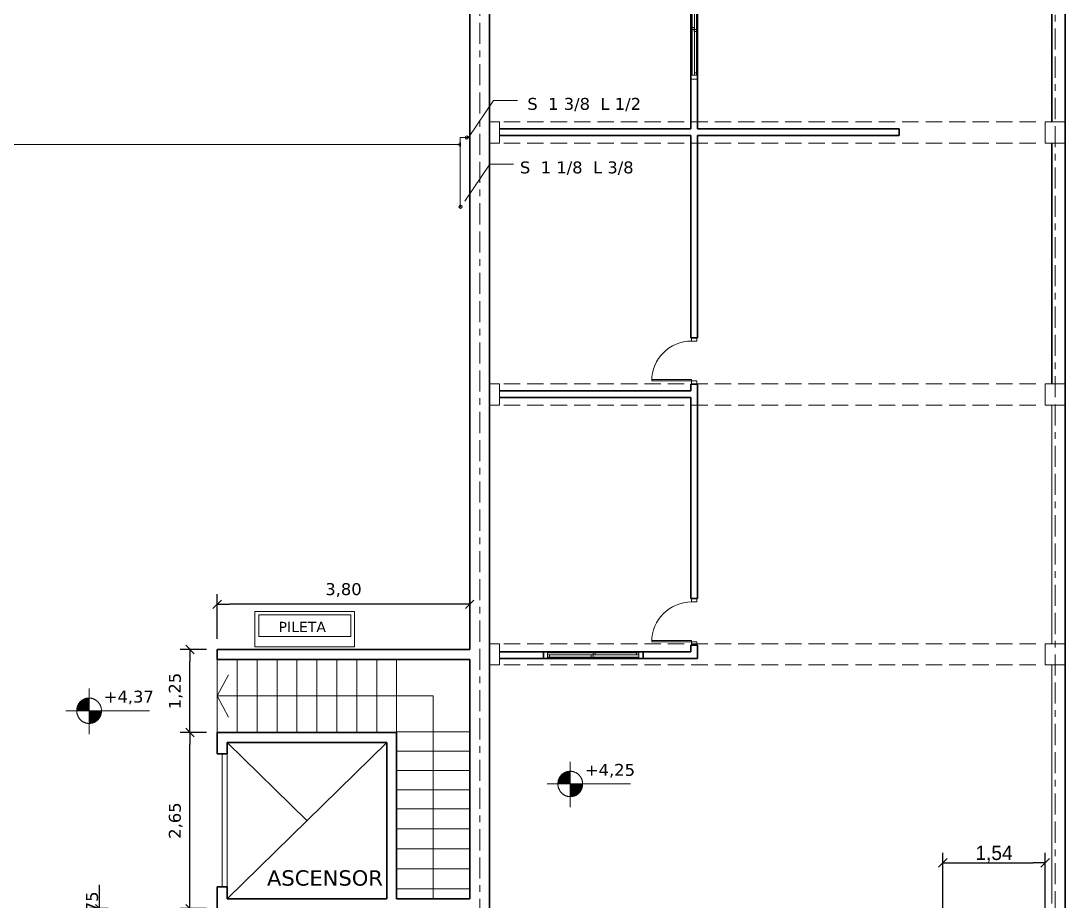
# Model space of a CAD drawing. Header units: metres. Extents: x -163 to 91, y -12 to 67.
# Drawn here: x -114.12 to -98.41, y 3.73 to 16.98 of the extents above; entities that cross this region are included whole.
import ezdxf

# ---------------------------------------------------------------- set-up
doc = ezdxf.new("R2010")
doc.units = ezdxf.units.M
doc.header["$LTSCALE"] = 0.508
doc.header["$PDMODE"] = 1
doc.header["$PDSIZE"] = -2
doc.linetypes.add('STYLE_02', pattern=[0.694425, 0.48607, -0.208355])
doc.linetypes.add('STYLE_07', pattern=[1.875, 0.625, -0.20828, 0.625, -0.20836, 0.06943, -0.13893])
doc.layers.get('0').update_dxf_attribs({"lineweight": 18})
for name, color, linetype, lineweight in [('10°C', 230, 'Continuous', 18), ('CARPINTERIA', 7, 'Continuous', 13), ('Dimension', 7, 'Continuous', 5), ('Muros', 7, 'Continuous', 35), ('None', 7, 'Continuous', 5), ('Zócalo', 7, 'Continuous', 9)]:
    doc.layers.add(name, color=color, linetype=linetype, lineweight=lineweight)
doc.styles.add('HoratioDBol', font='')
doc.styles.add('Verdana', font='verdana.ttf')
doc.styles.get('HoratioDBol').set_extended_font_data('HoratioDBol')
doc.dimstyles.new('personal', dxfattribs={"dimtxt": 0.214974, "dimasz": 0.179989, "dimexe": 0.15, "dimexo": 0.159, "dimgap": 0.001, "dimtad": 1, "dimzin": 3, "dimtxsty": 'HoratioDBol', "dimblk": 'VW_SLASH', "dimcen": 0, "dimdle": 0.001, "dimazin": 0, "dimtfac": 0.8, "dimtix": 1, "dimtmove": 0, "dimatfit": 0, "dimldrblk": 'VW_CONCAVEFILLED', "dimfxl": 0, "dimfrac": 2, "dimtolj": 1, "dimtzin": 3, "dimarcsym": 0})

# ---------------------------------------------------------------- blocks, each defined once
blk = doc.blocks.new('Group')
at = {"color": 0, "linetype": 'Continuous', "lineweight": 20}
blk.add_wipeout([(0.135, 0.461), (0.134, 0.463), (0.133, 0.464), (0.132, 0.465), (0.131, 0.467), (0.13, 0.468), (0.129, 0.469), (0.128, 0.47), (0.127, 0.472), (0.127, 0.473), (0.126, 0.474), (0.125, 0.475), (0.124, 0.476), (0.123, 0.478), (0.122, 0.479), (0.12, 0.48), (0.119, 0.481), (0.118, 0.482), (0.117, 0.483), (0.116, 0.484), (0.115, 0.485), (0.114, 0.487), (0.113, 0.488), (0.112, 0.489), (0.111, 0.49), (0.11, 0.491), (0.109, 0.492), (0.108, 0.493), (0.106, 0.494), (0.105, 0.495), (0.104, 0.496), (0.103, 0.497), (0.102, 0.498), (0.101, 0.499), (0.1, 0.5), (0.098, 0.501), (0.097, 0.502), (0.096, 0.503), (0.095, 0.504), (0.094, 0.504), (0.092, 0.505), (0.091, 0.506), (0.09, 0.507), (0.089, 0.508), (0.087, 0.509), (0.086, 0.51), (0.085, 0.511), (0.084, 0.511), (0.082, 0.512), (0.081, 0.513), (0.08, 0.514), (0.078, 0.515), (0.077, 0.515), (0.076, 0.516), (0.074, 0.517), (0.073, 0.518), (0.072, 0.518), (0.07, 0.519), (0.069, 0.52), (0.068, 0.521), (0.066, 0.521), (0.065, 0.522), (0.063, 0.523), (0.062, 0.523), (0.06, 0.524), (0.059, 0.525), (0.058, 0.525), (0.056, 0.526), (0.055, 0.527), (0.053, 0.527), (0.052, 0.528), (0.05, 0.528), (0.049, 0.529), (0.048, 0.529), (0.046, 0.53), (0.045, 0.53), (0.043, 0.531), (0.042, 0.531), (0.04, 0.532), (0.039, 0.532), (0.038, 0.533), (0.036, 0.533), (0.035, 0.534), (0.033, 0.534), (0.032, 0.535), (0.03, 0.535), (0.029, 0.535), (0.027, 0.536), (0.026, 0.536), (0.024, 0.536), (0.023, 0.537), (0.021, 0.537), (0.02, 0.537), (0.018, 0.538), (0.017, 0.538), (0.015, 0.538), (0.014, 0.538), (0.013, 0.539), (0.011, 0.539), (0.01, 0.539), (0.008, 0.539), (0.007, 0.54), (0.005, 0.54), (0.004, 0.54), (0.002, 0.54), (0.001, 0.54), (-0.001, 0.54), (-0.002, 0.54), (-0.004, 0.541), (-0.005, 0.541), (-0.007, 0.541), (-0.008, 0.541), (-0.01, 0.541), (-0.012, 0.541), (-0.013, 0.541), (-0.015, 0.541), (-0.016, 0.541), (-0.018, 0.541), (-0.019, 0.541), (-0.021, 0.541), (-0.022, 0.541), (-0.024, 0.541), (-0.025, 0.541), (-0.027, 0.541), (-0.028, 0.541), (-0.03, 0.54), (-0.031, 0.54), (-0.033, 0.54), (-0.035, 0.54), (-0.036, 0.54), (-0.038, 0.54), (-0.039, 0.539), (-0.041, 0.539), (-0.042, 0.539), (-0.044, 0.539), (-0.045, 0.539), (-0.047, 0.538), (-0.048, 0.538), (-0.05, 0.538), (-0.051, 0.538), (-0.053, 0.537), (-0.054, 0.537), (-0.056, 0.537), (-0.057, 0.536), (-0.059, 0.536), (-0.06, 0.536), (-0.062, 0.535), (-0.063, 0.535), (-0.065, 0.534), (-0.066, 0.534), (-0.067, 0.534), (-0.069, 0.533), (-0.07, 0.533), (-0.072, 0.532), (-0.073, 0.532), (-0.075, 0.531), (-0.076, 0.531), (-0.078, 0.53), (-0.079, 0.53), (-0.08, 0.529), (-0.082, 0.529), (-0.083, 0.528), (-0.085, 0.528), (-0.086, 0.527), (-0.087, 0.527), (-0.089, 0.526), (-0.09, 0.525), (-0.091, 0.525), (-0.093, 0.524), (-0.094, 0.524), (-0.096, 0.523), (-0.097, 0.522), (-0.098, 0.522), (-0.1, 0.521), (-0.101, 0.52), (-0.102, 0.519), (-0.104, 0.519), (-0.105, 0.518), (-0.106, 0.517), (-0.108, 0.516), (-0.109, 0.516), (-0.11, 0.515), (-0.112, 0.514), (-0.113, 0.513), (-0.114, 0.512), (-0.116, 0.512), (-0.117, 0.511), (-0.118, 0.51), (-0.119, 0.509), (-0.121, 0.508), (-0.122, 0.507), (-0.123, 0.506), (-0.124, 0.505), (-0.126, 0.505), (-0.127, 0.504), (-0.128, 0.503), (-0.129, 0.502), (-0.131, 0.501), (-0.132, 0.5), (-0.133, 0.499), (-0.134, 0.498), (-0.135, 0.497), (-0.137, 0.496), (-0.138, 0.495), (-0.139, 0.494), (-0.14, 0.493), (-0.141, 0.492), (-0.142, 0.491), (-0.144, 0.49), (-0.145, 0.489), (-0.146, 0.488), (-0.147, 0.486), (-0.148, 0.485), (-0.149, 0.484), (-0.15, 0.483), (-0.151, 0.482), (-0.152, 0.481), (-0.153, 0.48), (-0.154, 0.479), (-0.155, 0.478), (-0.156, 0.476), (-0.157, 0.475), (-0.158, 0.474), (-0.159, 0.473), (-0.16, 0.472), (-0.161, 0.471), (-0.162, 0.469), (-0.163, 0.468), (-0.164, 0.467), (-0.165, 0.466), (-0.166, 0.464), (-0.166, 0.463), (-0.167, 0.462), (-0.168, 0.461), (-0.169, 0.459), (-0.17, 0.458), (-0.171, 0.457), (-0.172, 0.456), (-0.172, 0.454), (-0.173, 0.453), (-0.174, 0.452), (-0.175, 0.45), (-0.176, 0.449), (-0.176, 0.448), (-0.177, 0.446), (-0.178, 0.445), (-0.179, 0.444), (-0.179, 0.442), (-0.18, 0.441), (-0.181, 0.439), (-0.181, 0.438), (-0.182, 0.437), (-0.183, 0.435), (-0.184, 0.434), (-0.184, 0.432), (-0.185, 0.431), (-0.185, 0.429), (-0.186, 0.428), (-0.187, 0.427), (-0.187, 0.425), (-0.188, 0.424), (-0.189, 0.422), (-0.189, 0.421), (-0.19, 0.419), (-0.19, 0.418), (-0.191, 0.416), (-0.191, 0.415), (-0.192, 0.413), (-0.192, 0.412), (-0.193, 0.41), (-0.193, 0.409), (-0.194, 0.407), (-0.194, 0.406), (-0.195, 0.404), (-0.195, 0.403), (-0.195, 0.401), (-0.196, 0.4), (-0.196, 0.398), (-0.197, 0.397), (-0.197, 0.395), (-0.197, 0.394), (-0.198, 0.392), (-0.198, 0.391), (-0.198, 0.389), (-0.199, 0.388), (-0.199, 0.386), (-0.199, 0.385), (-0.199, 0.383), (-0.2, 0.382), (-0.2, 0.38), (-0.2, 0.379), (-0.2, 0.377), (-0.2, 0.376), (-0.201, 0.374), (-0.201, 0.373), (-0.201, 0.371), (-0.201, 0.37), (-0.201, 0.368), (-0.201, 0.367), (-0.202, 0.365), (-0.202, 0.363), (-0.202, 0.362), (-0.202, 0.36), (-0.202, 0.359), (-0.202, 0.357), (-0.202, 0.356), (-0.202, 0.354), (-0.202, 0.353), (-0.202, 0.351), (-0.202, 0.349), (-0.202, 0.348), (-0.202, 0.346), (-0.202, 0.345), (-0.202, 0.343), (-0.202, 0.342), (-0.202, 0.34), (-0.202, 0.338), (-0.201, 0.337), (-0.201, 0.335), (-0.201, 0.334), (-0.201, 0.332), (-0.201, 0.33), (-0.201, 0.329), (-0.2, 0.327), (-0.2, 0.326), (-0.2, 0.324), (-0.2, 0.323), (-0.2, 0.321), (-0.199, 0.319), (-0.199, 0.318), (-0.199, 0.316), (-0.199, 0.315), (-0.198, 0.313), (-0.198, 0.312), (-0.198, 0.31), (-0.197, 0.309), (-0.197, 0.307), (-0.197, 0.306), (-0.196, 0.304), (-0.196, 0.303), (-0.196, 0.301), (-0.195, 0.3), (-0.195, 0.298), (-0.194, 0.297), (-0.194, 0.295), (-0.193, 0.294), (-0.193, 0.292), (-0.193, 0.291), (-0.192, 0.289), (-0.192, 0.288), (-0.191, 0.286), (-0.191, 0.285), (-0.19, 0.283), (-0.189, 0.282), (-0.189, 0.28), (-0.188, 0.279), (-0.188, 0.277), (-0.187, 0.276), (-0.187, 0.275), (-0.186, 0.273), (-0.185, 0.272), (-0.185, 0.27), (-0.184, 0.269), (-0.183, 0.268), (-0.183, 0.266), (-0.182, 0.265), (-0.181, 0.263), (-0.181, 0.262), (-0.18, 0.261), (-0.179, 0.259), (-0.179, 0.258), (-0.178, 0.256), (-0.177, 0.255), (-0.176, 0.254), (-0.175, 0.252), (-0.175, 0.251), (-0.174, 0.25), (-0.173, 0.248), (-0.172, 0.247), (-0.171, 0.246), (-0.171, 0.244), (-0.17, 0.243), (-0.169, 0.242), (-0.168, 0.24), (-0.167, 0.239), (-0.166, 0.238), (-0.165, 0.236), (-0.164, 0.235), (-0.163, 0.234), (-0.162, 0.233), (-0.161, 0.231), (-0.16, 0.23), (-0.159, 0.229), (-0.159, 0.228), (-0.158, 0.226), (-0.157, 0.225), (-0.156, 0.224), (-0.155, 0.223), (-0.154, 0.222), (-0.153, 0.22), (-0.151, 0.219), (-0.15, 0.218), (-0.149, 0.217), (-0.148, 0.216), (-0.147, 0.215), (-0.146, 0.214), (-0.145, 0.213), (-0.144, 0.212), (-0.143, 0.21), (-0.142, 0.209), (-0.141, 0.208), (-0.14, 0.207), (-0.139, 0.206), (-0.137, 0.205), (-0.136, 0.204), (-0.135, 0.203), (-0.134, 0.202), (-0.133, 0.201), (-0.132, 0.2), (-0.13, 0.199), (-0.129, 0.198), (-0.128, 0.197), (-0.127, 0.197), (-0.126, 0.196), (-0.124, 0.195), (-0.123, 0.194), (-0.122, 0.193), (-0.121, 0.192), (-0.12, 0.191), (-0.118, 0.19), (-0.117, 0.189), (-0.116, 0.189), (-0.114, 0.188), (-0.113, 0.187), (-0.112, 0.186), (-0.111, 0.185), (-0.109, 0.185), (-0.108, 0.184), (-0.107, 0.183), (-0.105, 0.182), (-0.104, 0.182), (-0.103, 0.181), (-0.101, 0.18), (-0.1, 0.179), (-0.099, 0.179), (-0.097, 0.178), (-0.096, 0.177), (-0.094, 0.177), (-0.093, 0.176), (-0.092, 0.175), (-0.09, 0.175), (-0.089, 0.174), (-0.087, 0.173), (-0.086, 0.173), (-0.085, 0.172), (-0.083, 0.172), (-0.082, 0.171), (-0.08, 0.171), (-0.079, 0.17), (-0.077, 0.17), (-0.076, 0.169), (-0.075, 0.169), (-0.073, 0.168), (-0.072, 0.168), (-0.07, 0.167), (-0.069, 0.167), (-0.067, 0.166), (-0.066, 0.166), (-0.064, 0.165), (-0.063, 0.165), (-0.062, 0.165), (-0.06, 0.164), (-0.059, 0.164), (-0.057, 0.164), (-0.056, 0.163), (-0.054, 0.163), (-0.053, 0.163), (-0.051, 0.162), (-0.05, 0.162), (-0.048, 0.162), (-0.047, 0.161), (-0.045, 0.161), (-0.044, 0.161), (-0.042, 0.161), (-0.041, 0.161), (-0.039, 0.16), (-0.038, 0.16), (-0.036, 0.16), (-0.035, 0.16), (-0.033, 0.16), (-0.032, 0.16), (-0.03, 0.16), (-0.029, 0.159), (-0.027, 0.159), (-0.026, 0.159), (-0.024, 0.159), (-0.023, 0.159), (-0.021, 0.159), (-0.02, 0.159), (-0.018, 0.159), (-0.017, 0.159), (-0.015, 0.159), (-0.014, 0.159), (-0.012, 0.159), (-0.011, 0.159), (-0.009, 0.159), (-0.008, 0.159), (-0.006, 0.159), (-0.005, 0.159), (-0.003, 0.16), (-0.002, 0.16), (0, 0.16), (0.002, 0.16), (0.003, 0.16), (0.005, 0.16), (0.006, 0.161), (0.008, 0.161), (0.009, 0.161), (0.011, 0.161), (0.012, 0.161), (0.014, 0.162), (0.015, 0.162), (0.017, 0.162), (0.018, 0.162), (0.02, 0.163), (0.021, 0.163), (0.023, 0.163), (0.024, 0.164), (0.026, 0.164), (0.027, 0.164), (0.029, 0.165), (0.03, 0.165), (0.032, 0.166), (0.033, 0.166), (0.034, 0.166), (0.036, 0.167), (0.037, 0.167), (0.039, 0.168), (0.04, 0.168), (0.042, 0.169), (0.043, 0.169), (0.045, 0.17), (0.046, 0.17), (0.047, 0.171), (0.049, 0.171), (0.05, 0.172), (0.052, 0.172), (0.053, 0.173), (0.054, 0.174), (0.056, 0.174), (0.057, 0.175), (0.058, 0.175), (0.06, 0.176), (0.061, 0.177), (0.063, 0.177), (0.064, 0.178), (0.065, 0.179), (0.067, 0.179), (0.068, 0.18), (0.069, 0.181), (0.071, 0.182), (0.072, 0.182), (0.073, 0.183), (0.075, 0.184), (0.076, 0.185), (0.077, 0.185), (0.079, 0.186), (0.08, 0.187), (0.081, 0.188), (0.083, 0.189), (0.084, 0.19), (0.085, 0.19), (0.086, 0.191), (0.088, 0.192), (0.089, 0.193), (0.09, 0.194), (0.091, 0.195), (0.093, 0.196), (0.094, 0.197), (0.095, 0.198), (0.096, 0.199), (0.098, 0.2), (0.099, 0.201), (0.1, 0.202), (0.101, 0.203), (0.103, 0.204), (0.104, 0.205), (0.105, 0.206), (0.106, 0.207), (0.107, 0.208), (0.108, 0.209), (0.109, 0.21), (0.111, 0.211), (0.112, 0.212), (0.113, 0.213), (0.114, 0.214), (0.115, 0.215), (0.116, 0.216), (0.117, 0.218), (0.118, 0.219), (0.119, 0.22), (0.12, 0.221), (0.121, 0.222), (0.122, 0.223), (0.123, 0.224), (0.124, 0.226), (0.125, 0.227), (0.126, 0.228), (0.127, 0.229), (0.128, 0.23), (0.129, 0.232), (0.13, 0.233), (0.131, 0.234), (0.132, 0.235), (0.133, 0.236), (0.134, 0.238), (0.135, 0.239), (0.135, 0.24), (0.136, 0.241), (0.137, 0.243), (0.138, 0.244), (0.139, 0.245), (0.14, 0.247), (0.14, 0.248), (0.141, 0.249), (0.142, 0.251), (0.143, 0.252), (0.144, 0.253), (0.144, 0.255), (0.145, 0.256), (0.146, 0.257), (0.147, 0.259), (0.147, 0.26), (0.148, 0.262), (0.149, 0.263), (0.15, 0.264), (0.15, 0.266), (0.151, 0.267), (0.152, 0.269), (0.152, 0.27), (0.153, 0.272), (0.154, 0.273), (0.154, 0.274), (0.155, 0.276), (0.156, 0.277), (0.156, 0.279), (0.157, 0.28), (0.157, 0.282), (0.158, 0.283), (0.158, 0.285), (0.159, 0.286), (0.159, 0.288), (0.16, 0.289), (0.16, 0.291), (0.161, 0.292), (0.161, 0.294), (0.162, 0.295), (0.162, 0.297), (0.163, 0.298), (0.163, 0.3), (0.164, 0.301), (0.164, 0.303), (0.164, 0.304), (0.165, 0.306), (0.165, 0.307), (0.165, 0.309), (0.166, 0.31), (0.166, 0.312), (0.166, 0.313), (0.167, 0.315), (0.167, 0.316), (0.167, 0.318), (0.168, 0.319), (0.168, 0.321), (0.168, 0.322), (0.168, 0.324), (0.168, 0.325), (0.169, 0.327), (0.169, 0.328), (0.169, 0.33), (0.169, 0.331), (0.169, 0.333), (0.169, 0.334), (0.169, 0.336), (0.17, 0.338), (0.17, 0.339), (0.17, 0.341), (0.17, 0.342), (0.17, 0.344), (0.17, 0.345), (0.17, 0.347), (0.17, 0.348), (0.17, 0.35), (0.17, 0.352), (0.17, 0.353), (0.17, 0.355), (0.17, 0.356), (0.17, 0.358), (0.17, 0.359), (0.17, 0.361), (0.17, 0.363), (0.169, 0.364), (0.169, 0.366), (0.169, 0.367), (0.169, 0.369), (0.169, 0.371), (0.169, 0.372), (0.168, 0.374), (0.168, 0.375), (0.168, 0.377), (0.168, 0.378), (0.168, 0.38), (0.167, 0.382), (0.167, 0.383), (0.167, 0.385), (0.167, 0.386), (0.166, 0.388), (0.166, 0.389), (0.166, 0.391), (0.165, 0.392), (0.165, 0.394), (0.165, 0.395), (0.164, 0.397), (0.164, 0.398), (0.164, 0.4), (0.163, 0.401), (0.163, 0.403), (0.162, 0.404), (0.162, 0.406), (0.161, 0.407), (0.161, 0.409), (0.161, 0.41), (0.16, 0.412), (0.16, 0.413), (0.159, 0.415), (0.159, 0.416), (0.158, 0.418), (0.157, 0.419), (0.157, 0.421), (0.156, 0.422), (0.156, 0.423), (0.155, 0.425), (0.155, 0.426), (0.154, 0.428), (0.153, 0.429), (0.153, 0.43), (0.152, 0.432), (0.151, 0.433), (0.151, 0.435), (0.15, 0.436), (0.149, 0.437), (0.149, 0.439), (0.148, 0.44), (0.147, 0.442), (0.147, 0.443), (0.146, 0.444), (0.145, 0.446), (0.144, 0.447), (0.143, 0.448), (0.143, 0.45), (0.142, 0.451), (0.141, 0.452), (0.14, 0.454), (0.139, 0.455), (0.139, 0.456), (0.138, 0.458), (0.137, 0.459), (0.136, 0.46)], dxfattribs=at).dxf.layer = 'None'
at = {"layer": 'None', "linetype": 'Continuous', "lineweight": 0}
for points in [[(-0.016, 0.35), (-0.016, 0.541), (-0.018, 0.541), (-0.019, 0.541), (-0.021, 0.541), (-0.022, 0.541), (-0.024, 0.541), (-0.025, 0.541), (-0.027, 0.541), (-0.028, 0.541), (-0.03, 0.54), (-0.031, 0.54), (-0.033, 0.54), (-0.035, 0.54), (-0.036, 0.54), (-0.038, 0.54), (-0.039, 0.54), (-0.041, 0.539), (-0.042, 0.539), (-0.044, 0.539), (-0.045, 0.539), (-0.047, 0.538), (-0.048, 0.538), (-0.05, 0.538), (-0.051, 0.538), (-0.053, 0.537), (-0.054, 0.537), (-0.055, 0.537), (-0.057, 0.536), (-0.058, 0.536), (-0.06, 0.536), (-0.061, 0.535), (-0.063, 0.535), (-0.064, 0.535), (-0.066, 0.534), (-0.067, 0.534), (-0.069, 0.533), (-0.07, 0.533), (-0.071, 0.532), (-0.073, 0.532), (-0.074, 0.532), (-0.076, 0.531), (-0.077, 0.531), (-0.079, 0.53), (-0.08, 0.529), (-0.081, 0.529), (-0.083, 0.528), (-0.084, 0.528), (-0.086, 0.527), (-0.087, 0.527), (-0.088, 0.526), (-0.09, 0.525), (-0.091, 0.525), (-0.093, 0.524), (-0.094, 0.524), (-0.095, 0.523), (-0.097, 0.522), (-0.098, 0.521), (-0.1, 0.521), (-0.101, 0.52), (-0.102, 0.519), (-0.104, 0.519), (-0.105, 0.518), (-0.106, 0.517), (-0.108, 0.516), (-0.109, 0.515), (-0.11, 0.515), (-0.112, 0.514), (-0.113, 0.513), (-0.114, 0.512), (-0.116, 0.511), (-0.117, 0.511), (-0.118, 0.51), (-0.119, 0.509), (-0.121, 0.508), (-0.122, 0.507), (-0.123, 0.506), (-0.124, 0.505), (-0.126, 0.504), (-0.127, 0.503), (-0.128, 0.503), (-0.129, 0.502), (-0.131, 0.501), (-0.132, 0.5), (-0.133, 0.499), (-0.134, 0.498), (-0.135, 0.497), (-0.136, 0.496), (-0.138, 0.495), (-0.139, 0.494), (-0.14, 0.493), (-0.141, 0.492), (-0.142, 0.491), (-0.143, 0.49), (-0.144, 0.488), (-0.145, 0.487), (-0.146, 0.486), (-0.147, 0.485), (-0.149, 0.484), (-0.15, 0.483), (-0.151, 0.482), (-0.152, 0.481), (-0.153, 0.48), (-0.154, 0.479), (-0.155, 0.477), (-0.156, 0.476), (-0.157, 0.475), (-0.158, 0.474), (-0.159, 0.473), (-0.16, 0.471), (-0.161, 0.47), (-0.162, 0.469), (-0.162, 0.468), (-0.163, 0.467), (-0.164, 0.465), (-0.165, 0.464), (-0.166, 0.463), (-0.167, 0.462), (-0.168, 0.46), (-0.169, 0.459), (-0.17, 0.458), (-0.17, 0.456), (-0.171, 0.455), (-0.172, 0.454), (-0.173, 0.452), (-0.174, 0.451), (-0.175, 0.45), (-0.175, 0.448), (-0.176, 0.447), (-0.177, 0.446), (-0.178, 0.444), (-0.179, 0.443), (-0.179, 0.441), (-0.18, 0.44), (-0.181, 0.439), (-0.181, 0.437), (-0.182, 0.436), (-0.183, 0.434), (-0.184, 0.433), (-0.184, 0.431), (-0.185, 0.43), (-0.185, 0.429), (-0.186, 0.427), (-0.187, 0.426), (-0.187, 0.424), (-0.188, 0.423), (-0.189, 0.421), (-0.189, 0.42), (-0.19, 0.419), (-0.19, 0.417), (-0.191, 0.416), (-0.191, 0.414), (-0.192, 0.413), (-0.192, 0.411), (-0.193, 0.41), (-0.193, 0.408), (-0.194, 0.407), (-0.194, 0.405), (-0.195, 0.404), (-0.195, 0.402), (-0.195, 0.401), (-0.196, 0.399), (-0.196, 0.398), (-0.197, 0.396), (-0.197, 0.395), (-0.197, 0.393), (-0.198, 0.392), (-0.198, 0.39), (-0.198, 0.389), (-0.198, 0.387), (-0.199, 0.386), (-0.199, 0.384), (-0.199, 0.383), (-0.2, 0.381), (-0.2, 0.38), (-0.2, 0.378), (-0.2, 0.377), (-0.2, 0.375), (-0.201, 0.374), (-0.201, 0.372), (-0.201, 0.37), (-0.201, 0.369), (-0.201, 0.367), (-0.201, 0.366), (-0.202, 0.364), (-0.202, 0.363), (-0.202, 0.361), (-0.202, 0.36), (-0.202, 0.358), (-0.202, 0.356), (-0.202, 0.355), (-0.202, 0.353), (-0.202, 0.352), (-0.202, 0.35)], [(-0.016, 0.35), (-0.016, 0.159), (-0.014, 0.159), (-0.013, 0.159), (-0.011, 0.159), (-0.01, 0.159), (-0.008, 0.159), (-0.007, 0.159), (-0.005, 0.159), (-0.004, 0.159), (-0.002, 0.16), (-0.001, 0.16), (0.001, 0.16), (0.003, 0.16), (0.004, 0.16), (0.006, 0.16), (0.007, 0.16), (0.009, 0.161), (0.01, 0.161), (0.012, 0.161), (0.013, 0.161), (0.015, 0.161), (0.016, 0.162), (0.018, 0.162), (0.019, 0.162), (0.021, 0.163), (0.022, 0.163), (0.023, 0.163), (0.025, 0.164), (0.026, 0.164), (0.028, 0.164), (0.029, 0.165), (0.031, 0.165), (0.032, 0.165), (0.034, 0.166), (0.035, 0.166), (0.037, 0.167), (0.038, 0.167), (0.039, 0.168), (0.041, 0.168), (0.042, 0.168), (0.044, 0.169), (0.045, 0.169), (0.047, 0.17), (0.048, 0.171), (0.049, 0.171), (0.051, 0.172), (0.052, 0.172), (0.054, 0.173), (0.055, 0.173), (0.056, 0.174), (0.058, 0.175), (0.059, 0.175), (0.061, 0.176), (0.062, 0.176), (0.063, 0.177), (0.065, 0.178), (0.066, 0.179), (0.068, 0.179), (0.069, 0.18), (0.07, 0.181), (0.072, 0.181), (0.073, 0.182), (0.074, 0.183), (0.076, 0.184), (0.077, 0.184), (0.078, 0.185), (0.08, 0.186), (0.081, 0.187), (0.082, 0.188), (0.084, 0.189), (0.085, 0.189), (0.086, 0.19), (0.087, 0.191), (0.089, 0.192), (0.09, 0.193), (0.091, 0.194), (0.092, 0.195), (0.094, 0.196), (0.095, 0.197), (0.096, 0.197), (0.097, 0.198), (0.099, 0.199), (0.1, 0.2), (0.101, 0.201), (0.102, 0.202), (0.103, 0.203), (0.104, 0.204), (0.106, 0.205), (0.107, 0.206), (0.108, 0.207), (0.109, 0.208), (0.11, 0.209), (0.111, 0.21), (0.112, 0.212), (0.113, 0.213), (0.114, 0.214), (0.116, 0.215), (0.117, 0.216), (0.118, 0.217), (0.119, 0.218), (0.12, 0.219), (0.121, 0.22), (0.122, 0.221), (0.123, 0.223), (0.124, 0.224), (0.125, 0.225), (0.126, 0.226), (0.127, 0.227), (0.128, 0.229), (0.129, 0.23), (0.13, 0.231), (0.13, 0.232), (0.131, 0.233), (0.132, 0.235), (0.133, 0.236), (0.134, 0.237), (0.135, 0.238), (0.136, 0.24), (0.137, 0.241), (0.138, 0.242), (0.138, 0.244), (0.139, 0.245), (0.14, 0.246), (0.141, 0.248), (0.142, 0.249), (0.143, 0.25), (0.143, 0.252), (0.144, 0.253), (0.145, 0.255), (0.146, 0.256), (0.147, 0.257), (0.147, 0.259), (0.148, 0.26), (0.149, 0.261), (0.149, 0.263), (0.15, 0.264), (0.151, 0.266), (0.152, 0.267), (0.152, 0.269), (0.153, 0.27), (0.153, 0.271), (0.154, 0.273), (0.155, 0.274), (0.155, 0.276), (0.156, 0.277), (0.157, 0.279), (0.157, 0.28), (0.158, 0.281), (0.158, 0.283), (0.159, 0.284), (0.159, 0.286), (0.16, 0.287), (0.16, 0.289), (0.161, 0.29), (0.161, 0.292), (0.162, 0.293), (0.162, 0.295), (0.163, 0.296), (0.163, 0.298), (0.163, 0.299), (0.164, 0.301), (0.164, 0.302), (0.165, 0.304), (0.165, 0.305), (0.165, 0.307), (0.166, 0.308), (0.166, 0.31), (0.166, 0.311), (0.166, 0.313), (0.167, 0.314), (0.167, 0.316), (0.167, 0.317), (0.168, 0.319), (0.168, 0.32), (0.168, 0.322), (0.168, 0.323), (0.168, 0.325), (0.169, 0.326), (0.169, 0.328), (0.169, 0.33), (0.169, 0.331), (0.169, 0.333), (0.169, 0.334), (0.17, 0.336), (0.17, 0.337), (0.17, 0.339), (0.17, 0.34), (0.17, 0.342), (0.17, 0.344), (0.17, 0.345), (0.17, 0.347), (0.17, 0.348), (0.17, 0.35)]]:
    blk.add_hatch(color=7, dxfattribs=at).paths.add_polyline_path(points)
at = {"layer": 'None', "color": 0, "linetype": 'Continuous', "lineweight": 20}
for p, q in [((-0.016, 0), (-0.016, 0.684)), ((-0.364, 0.35), (0.892, 0.35))]:
    blk.add_line(p, q, dxfattribs=at)
for points in [[(0.135, 0.461), (0.106, 0.503), (0.015, 0.545), (-0.084, 0.535), (-0.165, 0.476), (-0.206, 0.383), (-0.196, 0.281), (-0.138, 0.197), (-0.048, 0.155), (0.051, 0.165), (0.132, 0.225), (0.174, 0.318), (0.164, 0.42), (0.135, 0.461)], [(-0.016, 0.541), (-0.066, 0.541), (-0.152, 0.49), (-0.202, 0.401), (-0.202, 0.35)], [(-0.016, 0.159), (0.034, 0.159), (0.12, 0.21), (0.17, 0.299), (0.17, 0.35)]]:
    blk.add_open_spline(points, degree=2, dxfattribs=at)
blk = doc.blocks.new('nivel')
at = {"layer": 'None', "color": 0}
blk.add_blockref('Group', (0, 0), dxfattribs=at)
blk = doc.blocks.new('VW_SLASH')
at = {"color": 0, "linetype": 'ByBlock', "lineweight": -2}
blk.add_line((0, 0), (-1, 0), dxfattribs=at)
at = {"layer": 'Zócalo', "color": 0}
blk.add_lwpolyline([(0.354, 0.354), (-0.354, -0.354)], dxfattribs=at)
blk = doc.blocks.new('*D287')
at = {"layer": 'Defpoints', "color": 0, "lineweight": 0, "transparency": 16777216}
for p in [(-112.939, 3.62), (-112.65, 3.62), (-112.879, 2.87)]:
    blk.add_point(p, dxfattribs=at)
at = {"layer": 'Dimension', "color": 0, "lineweight": -2, "transparency": 16777216}
for p, q in [((-112.939, 3.8), (-112.939, 3.98)), ((-112.809, 3.62), (-113.089, 3.62)), ((-112.939, 2.87), (-112.939, 3.62)), ((-113.038, 2.87), (-113.089, 2.87)), ((-112.939, 2.69), (-112.939, 2.51))]:
    blk.add_line(p, q, dxfattribs=at)
at = {"layer": 'Dimension', "color": 0, "lineweight": -2, "transparency": 16777216, "xscale": 0.179989013671875, "yscale": 0.179989013671875, "zscale": 0.179989013671875}
for p, rotation in [((-112.939, 3.62), 270), ((-112.939, 2.87), 90)]:
    blk.add_blockref('VW_SLASH', p, dxfattribs=dict(at, rotation=rotation))
at = {"layer": 'Dimension', "color": 0, "transparency": 16777216, "insert": (-113.039, 3.605), "char_height": 0.1794, "attachment_point": 5, "rotation": 90, "style": 'Verdana'}
blk.add_mtext('\\A1;0,75', dxfattribs=at)
blk = doc.blocks.new('VW_CONCAVEFILLED')
at = {"linetype": 'ByBlock', "lineweight": 0}
blk.add_hatch(color=0, dxfattribs=at).paths.add_polyline_path([(-1.111, 0.298), (-1.079, 0.28), (-1.046, 0.263), (-1.013, 0.247), (-0.98, 0.231), (-0.947, 0.216), (-0.914, 0.201), (-0.88, 0.187), (-0.847, 0.173), (-0.813, 0.16), (-0.779, 0.147), (-0.745, 0.135), (-0.711, 0.123), (-0.677, 0.112), (-0.643, 0.101), (-0.608, 0.091), (-0.574, 0.082), (-0.539, 0.073), (-0.504, 0.064), (-0.469, 0.056), (-0.434, 0.049), (-0.398, 0.042), (-0.363, 0.035), (-0.327, 0.029), (-0.291, 0.024), (-0.255, 0.019), (-0.219, 0.015), (-0.183, 0.011), (-0.147, 0.008), (-0.11, 0.005), (-0.074, 0.003), (-0.037, 0.001), (0, 0), (-0.037, -0.001), (-0.074, -0.003), (-0.11, -0.005), (-0.147, -0.008), (-0.183, -0.011), (-0.219, -0.015), (-0.255, -0.019), (-0.291, -0.024), (-0.327, -0.029), (-0.363, -0.035), (-0.398, -0.042), (-0.434, -0.049), (-0.469, -0.056), (-0.504, -0.064), (-0.539, -0.073), (-0.574, -0.082), (-0.608, -0.091), (-0.643, -0.101), (-0.677, -0.112), (-0.711, -0.123), (-0.745, -0.135), (-0.779, -0.147), (-0.813, -0.16), (-0.847, -0.173), (-0.88, -0.187), (-0.914, -0.201), (-0.947, -0.216), (-0.98, -0.231), (-1.013, -0.247), (-1.046, -0.263), (-1.079, -0.28), (-1.111, -0.298), (-1.097, -0.282), (-1.085, -0.267), (-1.072, -0.25), (-1.061, -0.233), (-1.051, -0.215), (-1.041, -0.197), (-1.032, -0.179), (-1.024, -0.16), (-1.017, -0.141), (-1.011, -0.121), (-1.006, -0.101), (-1.001, -0.081), (-0.998, -0.061), (-0.996, -0.041), (-0.994, -0.02), (-0.994, 0), (-0.994, 0.02), (-0.996, 0.041), (-0.998, 0.061), (-1.001, 0.081), (-1.006, 0.101), (-1.011, 0.121), (-1.017, 0.141), (-1.024, 0.16), (-1.032, 0.179), (-1.041, 0.197), (-1.051, 0.215), (-1.061, 0.233), (-1.072, 0.25), (-1.085, 0.267), (-1.097, 0.282)])
at = {"layer": 'Zócalo', "color": 0}
blk.add_lwpolyline([(-1.111, 0.298), (-1.079, 0.28), (-1.046, 0.263), (-1.013, 0.247), (-0.98, 0.231), (-0.947, 0.216), (-0.914, 0.201), (-0.88, 0.187), (-0.847, 0.173), (-0.813, 0.16), (-0.779, 0.147), (-0.745, 0.135), (-0.711, 0.123), (-0.677, 0.112), (-0.643, 0.101), (-0.608, 0.091), (-0.574, 0.082), (-0.539, 0.073), (-0.504, 0.064), (-0.469, 0.056), (-0.434, 0.049), (-0.398, 0.042), (-0.363, 0.035), (-0.327, 0.029), (-0.291, 0.024), (-0.255, 0.019), (-0.219, 0.015), (-0.183, 0.011), (-0.147, 0.008), (-0.11, 0.005), (-0.074, 0.003), (-0.037, 0.001), (0, 0), (-0.037, -0.001), (-0.074, -0.003), (-0.11, -0.005), (-0.147, -0.008), (-0.183, -0.011), (-0.219, -0.015), (-0.255, -0.019), (-0.291, -0.024), (-0.327, -0.029), (-0.363, -0.035), (-0.398, -0.042), (-0.434, -0.049), (-0.469, -0.056), (-0.504, -0.064), (-0.539, -0.073), (-0.574, -0.082), (-0.608, -0.091), (-0.643, -0.101), (-0.677, -0.112), (-0.711, -0.123), (-0.745, -0.135), (-0.779, -0.147), (-0.813, -0.16), (-0.847, -0.173), (-0.88, -0.187), (-0.914, -0.201), (-0.947, -0.216), (-0.98, -0.231), (-1.013, -0.247), (-1.046, -0.263), (-1.079, -0.28), (-1.111, -0.298), (-1.097, -0.282), (-1.085, -0.267), (-1.072, -0.25), (-1.061, -0.233), (-1.051, -0.215), (-1.041, -0.197), (-1.032, -0.179), (-1.024, -0.16), (-1.017, -0.141), (-1.011, -0.121), (-1.006, -0.101), (-1.001, -0.081), (-0.998, -0.061), (-0.996, -0.041), (-0.994, -0.02), (-0.994, 0), (-0.994, 0.02), (-0.996, 0.041), (-0.998, 0.061), (-1.001, 0.081), (-1.006, 0.101), (-1.011, 0.121), (-1.017, 0.141), (-1.024, 0.16), (-1.032, 0.179), (-1.041, 0.197), (-1.051, 0.215), (-1.061, 0.233), (-1.072, 0.25), (-1.085, 0.267), (-1.097, 0.282)], close=True, dxfattribs=at)
blk = doc.blocks.new('*D296')
at = {"layer": 'Defpoints', "color": 0, "lineweight": 0, "transparency": 16777216}
for p in [(-111.579, 6.27), (-111.169, 6.27), (-111.169, 3.62)]:
    blk.add_point(p, dxfattribs=at)
at = {"layer": 'Dimension', "color": 0, "lineweight": -2, "transparency": 16777216}
for p, q in [((-111.328, 6.27), (-111.729, 6.27)), ((-111.579, 3.8), (-111.579, 6.09)), ((-111.328, 3.62), (-111.729, 3.62))]:
    blk.add_line(p, q, dxfattribs=at)
at = {"layer": 'Dimension', "color": 0, "lineweight": -2, "transparency": 16777216, "xscale": 0.179989013671875, "yscale": 0.179989013671875, "zscale": 0.179989013671875}
for p, rotation in [((-111.579, 6.27), 90), ((-111.579, 3.62), 270)]:
    blk.add_blockref('VW_SLASH', p, dxfattribs=dict(at, rotation=rotation))
at = {"layer": 'Dimension', "color": 0, "transparency": 16777216, "insert": (-111.793, 4.945), "char_height": 0.1794, "attachment_point": 5, "rotation": 90, "style": 'Verdana'}
blk.add_mtext('\\A1;2,65', dxfattribs=at)
blk = doc.blocks.new('*D297')
at = {"layer": 'Defpoints', "color": 0, "lineweight": 0, "transparency": 16777216}
for p in [(-111.169, 8.2), (-111.169, 7.52), (-107.369, 7.52)]:
    blk.add_point(p, dxfattribs=at)
at = {"layer": 'Dimension', "color": 0, "lineweight": -2, "transparency": 16777216}
for p, q in [((-111.169, 7.679), (-111.169, 8.35)), ((-107.369, 7.679), (-107.369, 8.35)), ((-107.549, 8.2), (-110.989, 8.2))]:
    blk.add_line(p, q, dxfattribs=at)
at = {"layer": 'Dimension', "color": 0, "lineweight": -2, "transparency": 16777216, "xscale": 0.179989013671875, "yscale": 0.179989013671875, "zscale": 0.179989013671875, "rotation": 180}
blk.add_blockref('VW_SLASH', (-111.169, 8.2), dxfattribs=at)
at = {"layer": 'Dimension', "color": 0, "lineweight": -2, "transparency": 16777216, "xscale": 0.179989013671875, "yscale": 0.179989013671875, "zscale": 0.179989013671875}
blk.add_blockref('VW_SLASH', (-107.369, 8.2), dxfattribs=at)
at = {"layer": 'Dimension', "color": 0, "transparency": 16777216, "insert": (-109.269, 8.414), "char_height": 0.1794, "attachment_point": 5, "style": 'Verdana'}
blk.add_mtext('\\A1;3,80', dxfattribs=at)
blk = doc.blocks.new('*D298')
at = {"layer": 'Defpoints', "color": 0, "lineweight": 0, "transparency": 16777216}
for p in [(-111.579, 7.52), (-111.169, 7.52), (-111.169, 6.27)]:
    blk.add_point(p, dxfattribs=at)
at = {"layer": 'Dimension', "color": 0, "lineweight": -2, "transparency": 16777216}
for p, q in [((-111.328, 7.52), (-111.729, 7.52)), ((-111.579, 6.45), (-111.579, 7.34)), ((-111.328, 6.27), (-111.729, 6.27))]:
    blk.add_line(p, q, dxfattribs=at)
at = {"layer": 'Dimension', "color": 0, "lineweight": -2, "transparency": 16777216, "xscale": 0.179989013671875, "yscale": 0.179989013671875, "zscale": 0.179989013671875}
for p, rotation in [((-111.579, 7.52), 90), ((-111.579, 6.27), 270)]:
    blk.add_blockref('VW_SLASH', p, dxfattribs=dict(at, rotation=rotation))
at = {"layer": 'Dimension', "color": 0, "transparency": 16777216, "insert": (-111.793, 6.895), "char_height": 0.1794, "attachment_point": 5, "rotation": 90, "style": 'Verdana'}
blk.add_mtext('\\A1;1,25', dxfattribs=at)
blk = doc.blocks.new('V 1.50')
at = {"layer": 'CARPINTERIA', "color": 0}
for p, q in [((-0.686, 0.029), (0.689, 0.029)), ((-0.685, 0.047), (0.689, 0.047)), ((-0.655, -0.004), (-0.655, 0.029)), ((-0.686, -0.004), (0.689, -0.004)), ((-0.686, -0.036), (0.689, -0.036)), ((-0.685, -0.053), (0.689, -0.053)), ((0.655, -0.003), (0.655, -0.036))]:
    blk.add_line(p, q, dxfattribs=at)
at = {"layer": 'CARPINTERIA', "color": 0, "flags": 128}
for points in [[(-0.686, 0.047), (-0.749, 0.047), (-0.749, -0.053), (-0.686, -0.053)], [(-0.031, 0.029), (0, 0.029), (0, -0.003), (-0.031, -0.003)], [(0.751, 0.047), (0.689, 0.047), (0.689, -0.053), (0.751, -0.053)], [(0, -0.003), (0.031, -0.003), (0.031, -0.036), (0, -0.036)]]:
    blk.add_lwpolyline(points, close=True, dxfattribs=at)
blk = doc.blocks.new('p4 (0.70 (2D)')
at = {"layer": 'CARPINTERIA', "color": 0, "flags": 128}
for points in [[(0.28, 0.64), (0.3, 0.64), (0.3, 0.04), (0.28, 0.04)], [(-0.3, 0.04), (-0.3, -0.04), (-0.35, -0.04), (-0.35, 0.04)], [(0.3, 0.04), (0.3, -0.04), (0.35, -0.04), (0.35, 0.04)]]:
    blk.add_lwpolyline(points, close=True, dxfattribs=at)
at = {"layer": 'CARPINTERIA', "color": 0}
blk.add_arc((0.3, 0.041), 0.6, 90, 180, dxfattribs=at)
blk = doc.blocks.new('*D350')
at = {"layer": 'Defpoints', "color": 0, "lineweight": 0, "transparency": 16777216}
for p in [(-98.709, 4.31), (-100.249, 3.377), (-98.709, 3.377)]:
    blk.add_point(p, dxfattribs=at)
at = {"layer": 'Dimension', "color": 0, "lineweight": -2, "transparency": 16777216}
for p, q in [((-100.249, 3.536), (-100.249, 4.46)), ((-98.709, 3.536), (-98.709, 4.46)), ((-100.069, 4.31), (-98.889, 4.31))]:
    blk.add_line(p, q, dxfattribs=at)
at = {"layer": 'Dimension', "color": 0, "lineweight": -2, "transparency": 16777216, "xscale": 0.179989013671875, "yscale": 0.179989013671875, "zscale": 0.179989013671875, "rotation": 180}
blk.add_blockref('VW_SLASH', (-100.249, 4.31), dxfattribs=at)
at = {"layer": 'Dimension', "color": 0, "lineweight": -2, "transparency": 16777216, "xscale": 0.179989013671875, "yscale": 0.179989013671875, "zscale": 0.179989013671875}
blk.add_blockref('VW_SLASH', (-98.709, 4.31), dxfattribs=at)
at = {"layer": 'Dimension', "color": 0, "lineweight": 5, "transparency": 16777216, "insert": (-99.479, 4.439), "char_height": 0.215, "attachment_point": 5, "style": 'HoratioDBol'}
blk.add_mtext('\\A1;1,54', dxfattribs=at)

msp = doc.modelspace()

# ---------------------------------------------------------------- hatches: boundary and pattern name
at = {"layer": '10°C', "linetype": 'Continuous', "lineweight": 0}
h = msp.add_hatch(color=256, dxfattribs=at)
h.dxf.hatch_style = 1
h.paths.add_polyline_path([(-107.519, 15.126), (-107.547, 15.126), (-107.547, 15.12), (-107.519, 15.12)])
h.paths.add_polyline_path([(-107.519, 15.12), (-107.547, 15.12), (-107.547, 15.115), (-107.519, 15.115)])
h.paths.add_polyline_path([(-107.513, 15.126), (-107.519, 15.126), (-107.519, 15.12), (-107.513, 15.12)])
h.paths.add_polyline_path([(-107.508, 15.126), (-107.513, 15.126), (-107.513, 15.12), (-107.513, 15.115), (-107.508, 15.115)])
h.paths.add_polyline_path([(-107.508, 15.151), (-107.513, 15.151), (-107.513, 15.126), (-107.508, 15.126)])
h.paths.add_polyline_path([(-107.513, 15.151), (-107.519, 15.151), (-107.519, 15.126), (-107.513, 15.126)])
h.paths.add_polyline_path([(-107.513, 15.12), (-107.519, 15.12), (-107.519, 15.115), (-107.513, 15.115)])
h.paths.add_polyline_path([(-107.513, 15.115), (-107.519, 15.115), (-107.519, 15.089), (-107.513, 15.089)])
h.paths.add_polyline_path([(-107.508, 15.115), (-107.513, 15.115), (-107.513, 15.089), (-107.508, 15.089)])

# ---------------------------------------------------------------- linework, layer by layer
for p, q in [((-107.012, 15.78), (-106.652, 15.78)), ((-124.338, 15.12), (-107.513, 15.12)), ((-107.513, 14.183), (-107.513, 15.222)), ((-107.513, 15.222), (-107.389, 15.222)), ((-107.068, 14.824), (-106.708, 14.824))]:
    msp.add_line(p, q, dxfattribs=at)
for points in [[(-107.389, 15.222), (-107.012, 15.78)], [(-107.445, 14.266), (-107.068, 14.824)]]:
    msp.add_lwpolyline(points, dxfattribs=at)
for points in [[(-107.508, 15.126), (-107.547, 15.126), (-107.547, 15.115), (-107.508, 15.115)], [(-107.519, 15.151), (-107.508, 15.151), (-107.508, 15.089), (-107.519, 15.089)]]:
    msp.add_lwpolyline(points, close=True, dxfattribs=at)
for centre, radius in [((-107.414, 15.222), 0.025), ((-107.414, 15.222), 0.00613), ((-107.507, 14.183), 0.025), ((-107.507, 14.183), 0.00613)]:
    msp.add_circle(centre, radius, dxfattribs=at)
at = {"layer": 'Muros'}
for p, q in [((-98.409, 43.91), (-98.409, -2.214)), ((-107.369, 43.61), (-107.369, 7.52)), ((-107.369, 16.417), (-107.369, 43.61)), ((-107.069, 43.61), (-107.069, -3.956)), ((-98.609, 19.058), (-98.609, 15.46)), ((-104.039, 18.358), (-104.039, 15.355)), ((-103.939, 18.358), (-103.939, 15.355)), ((-106.919, 15.355), (-104.039, 15.355)), ((-106.919, 15.255), (-104.039, 15.255)), ((-104.039, 15.255), (-104.039, 12.211)), ((-103.939, 15.255), (-103.939, 12.211)), ((-98.609, 15.14), (-98.609, 11.517)), ((-104.039, 12.211), (-103.939, 12.211)), ((-104.039, 11.511), (-104.039, 11.411)), ((-104.039, 11.511), (-103.939, 11.511)), ((-103.939, 11.511), (-103.939, 8.285)), ((-106.919, 11.411), (-104.039, 11.411)), ((-106.919, 11.311), (-104.039, 11.311)), ((-104.039, 11.311), (-104.039, 8.285)), ((-104.039, 8.285), (-103.939, 8.285)), ((-104.039, 7.585), (-104.039, 7.485)), ((-104.039, 7.585), (-103.939, 7.585)), ((-103.939, 7.585), (-103.939, 7.385)), ((-111.169, 7.52), (-111.169, 7.37)), ((-107.369, 7.52), (-111.169, 7.52)), ((-106.919, 7.485), (-104.039, 7.485)), ((-106.261, 7.485), (-106.261, 7.385)), ((-104.761, 7.485), (-104.761, 7.385)), ((-107.369, 7.37), (-111.169, 7.37)), ((-107.369, 7.37), (-107.369, 3.77)), ((-106.919, 7.385), (-103.939, 7.385)), ((-111.169, 5.95), (-111.169, 6.27)), ((-111.169, 6.27), (-108.469, 6.27)), ((-108.469, 6.27), (-108.469, 3.77)), ((-111.019, 5.95), (-111.019, 6.12)), ((-111.019, 6.12), (-108.619, 6.12)), ((-108.619, 6.12), (-108.619, 3.77)), ((-111.019, 5.95), (-111.169, 5.95)), ((-111.019, 3.95), (-111.169, 3.95)), ((-111.169, 3.62), (-111.169, 3.95)), ((-111.019, 3.77), (-111.019, 3.95)), ((-108.619, 3.77), (-111.019, 3.77)), ((-107.369, 3.77), (-108.469, 3.77))]:
    msp.add_line(p, q, dxfattribs=at)
at = {"layer": 'Muros', "color": 253, "linetype": 'STYLE_02', "lineweight": 5}
for p, q in [((-106.857, 15.46), (-98.757, 15.46)), ((-106.857, 15.14), (-98.757, 15.14)), ((-106.857, 11.517), (-98.757, 11.517)), ((-106.857, 11.197), (-98.757, 11.197)), ((-106.857, 7.607), (-98.757, 7.607)), ((-106.857, 7.287), (-98.757, 7.287))]:
    msp.add_line(p, q, dxfattribs=at)
at = {"layer": 'Muros', "linetype": 'Continuous'}
for p, q in [((-103.939, 15.355), (-100.908, 15.355)), ((-103.939, 15.255), (-100.908, 15.255)), ((-100.908, 15.255), (-100.908, 15.355))]:
    msp.add_line(p, q, dxfattribs=at)
at = {"layer": 'Muros', "lineweight": 5}
for p, q in [((-98.609, 11.197), (-98.609, 7.607)), ((-98.609, 7.287), (-98.609, 3.697))]:
    msp.add_line(p, q, dxfattribs=at)
at = {"layer": 'Muros', "linetype": 'Continuous', "lineweight": 0}
for points in [[(-107.069, 15.14), (-106.919, 15.14), (-106.919, 15.46), (-107.069, 15.46)], [(-98.409, 15.14), (-98.709, 15.14), (-98.709, 15.46), (-98.409, 15.46)], [(-107.069, 11.197), (-106.919, 11.197), (-106.919, 11.517), (-107.069, 11.517)], [(-98.409, 11.197), (-98.709, 11.197), (-98.709, 11.517), (-98.409, 11.517)], [(-107.069, 7.287), (-106.919, 7.287), (-106.919, 7.607), (-107.069, 7.607)], [(-98.409, 7.287), (-98.709, 7.287), (-98.709, 7.607), (-98.409, 7.607)]]:
    msp.add_lwpolyline(points, close=True, dxfattribs=at)
at = {"layer": 'None', "color": 7, "linetype": 'STYLE_07', "lineweight": 5}
for p, q in [((-107.219, -4.3), (-107.219, 44.36)), ((-98.559, -2.715), (-98.559, 44.36))]:
    msp.add_line(p, q, dxfattribs=at)
at = {"layer": 'None', "color": 7, "linetype": 'Continuous', "lineweight": 5}
for p, q in [((-111.169, 6.27), (-111.169, 7.37)), ((-110.869, 6.27), (-110.869, 7.37)), ((-110.569, 6.27), (-110.569, 7.37)), ((-110.269, 6.27), (-110.269, 7.37)), ((-109.969, 6.27), (-109.969, 7.37)), ((-109.669, 6.27), (-109.669, 7.37)), ((-109.369, 6.27), (-109.369, 7.37)), ((-109.069, 6.27), (-109.069, 7.37)), ((-108.769, 6.27), (-108.769, 7.37)), ((-108.469, 6.27), (-108.469, 7.37)), ((-108.469, 6.28), (-107.369, 6.28)), ((-111.019, 3.77), (-108.619, 6.12)), ((-111.019, 6.12), (-109.819, 4.945)), ((-108.469, 5.99), (-107.369, 5.99)), ((-108.469, 5.7), (-107.369, 5.7)), ((-108.469, 5.41), (-107.369, 5.41)), ((-108.469, 5.12), (-107.369, 5.12)), ((-108.469, 4.82), (-107.369, 4.82)), ((-108.469, 4.52), (-107.369, 4.52)), ((-108.469, 4.22), (-107.369, 4.22)), ((-108.469, 3.92), (-107.369, 3.92))]:
    msp.add_line(p, q, dxfattribs=at)
at = {"layer": 'None', "color": 253, "linetype": 'Continuous', "lineweight": 5}
for p, q in [((-111.169, 6.82), (-110.999, 7.14)), ((-111.169, 6.82), (-110.999, 6.5)), ((-107.919, 6.82), (-111.161, 6.82)), ((-107.919, 3.77), (-107.919, 6.82))]:
    msp.add_line(p, q, dxfattribs=at)
at = {"layer": 'None', "color": 7, "linetype": 'Continuous', "lineweight": 5}
for points in [[(-110.601, 8.09), (-109.101, 8.09), (-109.101, 7.56), (-110.601, 7.56)], [(-110.543, 8.04), (-109.159, 8.04), (-109.159, 7.716), (-110.543, 7.716)], [(-111.094, 5.95), (-111.019, 5.95), (-111.019, 3.95), (-111.094, 3.95)]]:
    msp.add_lwpolyline(points, close=True, dxfattribs=at)

# ---------------------------------------------------------------- block references
at = {"layer": 'Muros', "color": 7, "xscale": -1}
for name, p, rotation in [('V 1.50', (-103.992, 16.851), 90), ('p4 (0.70 (2D)', (-103.989, 11.861), 90), ('p4 (0.70 (2D)', (-103.989, 7.935), 90), ('V 1.50', (-105.512, 7.435), 180)]:
    msp.add_blockref(name, p, dxfattribs=dict(at, rotation=rotation))
at = {"layer": 'None', "color": 7}
for p in [(-113.081, 6.248), (-105.84, 5.146)]:
    msp.add_blockref('nivel', p, dxfattribs=at)

# ---------------------------------------------------------------- texts
at = {"layer": '10°C', "linetype": 'Continuous', "lineweight": 0, "char_height": 0.17942, "attachment_point": 1, "line_spacing_factor": 1.003239, "style": 'Verdana'}
for s, insert in [('\\A1;S  1 3/8  L 1/2', (-106.502, 15.82)), ('\\A1;S  1 {\\H1x;1/8 } L 3/8', (-106.614, 14.864))]:
    msp.add_mtext(s, dxfattribs=dict(at, insert=insert))
at = {"layer": 'None', "color": 7, "attachment_point": 1, "line_spacing_factor": 1.003239, "style": 'Verdana'}
for s, insert, char_height in [('PILETA', (-110.246, 7.936), 0.1538), ('ASCENSOR', (-110.42, 4.197), 0.2307)]:
    msp.add_mtext(s, dxfattribs=dict(at, insert=insert, char_height=char_height))

# ---------------------------------------------------------------- dimensions: what is measured, and where the dimension line sits
at = {"layer": 'Dimension'}
dim = msp.add_linear_dim(base=(-111.169, 8.2), p1=(-107.369, 7.52), p2=(-111.169, 7.52), dimstyle='personal', override={"dimtxt": 0.179421, "dimgap": 0.1, "dimpost": '<>', "dimtxsty": 'Verdana', "dimtmove": 2}, dxfattribs=at)
dim.commit()
dim.dimension.update_dxf_attribs({"geometry": '*D297', "text_midpoint": (-109.269, 8.414)})
for base, p1, p2, picture, middle in [((-111.579, 7.52), (-111.169, 6.27), (-111.169, 7.52), '*D298', (-111.793, 6.895)), ((-111.579, 6.27), (-111.169, 3.62), (-111.169, 6.27), '*D296', (-111.793, 4.945))]:
    dim = msp.add_linear_dim(base=base, p1=p1, p2=p2, angle=270, dimstyle='personal', override={"dimtxt": 0.179421, "dimgap": 0.1, "dimpost": '<>', "dimtxsty": 'Verdana', "dimtmove": 2}, dxfattribs=at)
    dim.commit()
    dim.dimension.update_dxf_attribs({"geometry": picture, "text_midpoint": middle})
at = {"layer": 'Dimension', "lineweight": 5}
dim = msp.add_linear_dim(base=(-98.709, 4.31), p1=(-100.249, 3.377), p2=(-98.709, 3.377), dimstyle='personal', override={"dimpost": '<>'}, dxfattribs=at)
dim.commit()
dim.dimension.update_dxf_attribs({"geometry": '*D350', "text_midpoint": (-99.479, 4.439)})
at = {"layer": 'Dimension'}
dim = msp.add_linear_dim(base=(-112.939, 3.62), p1=(-112.879, 2.87), p2=(-112.65, 3.62), angle=270, dimstyle='personal', override={"dimtxt": 0.179421, "dimgap": 0.1, "dimpost": '<>', "dimtxsty": 'Verdana', "dimtmove": 2}, dxfattribs=at)
dim.commit()
dim.dimension.update_dxf_attribs({"geometry": '*D287', "text_midpoint": (-113.039, 3.605), "dimtype": 160})

# ---------------------------------------------------------------- next in the draw order: texts
at = {"layer": 'None', "color": 7, "char_height": 0.1794, "attachment_point": 1, "line_spacing_factor": 1.003239, "style": 'Verdana'}
for s, insert in [(' +4,37', (-112.955, 6.9)), (' +4,25', (-105.714, 5.798))]:
    msp.add_mtext(s, dxfattribs=dict(at, insert=insert))

doc.saveas('drawing.dxf')
